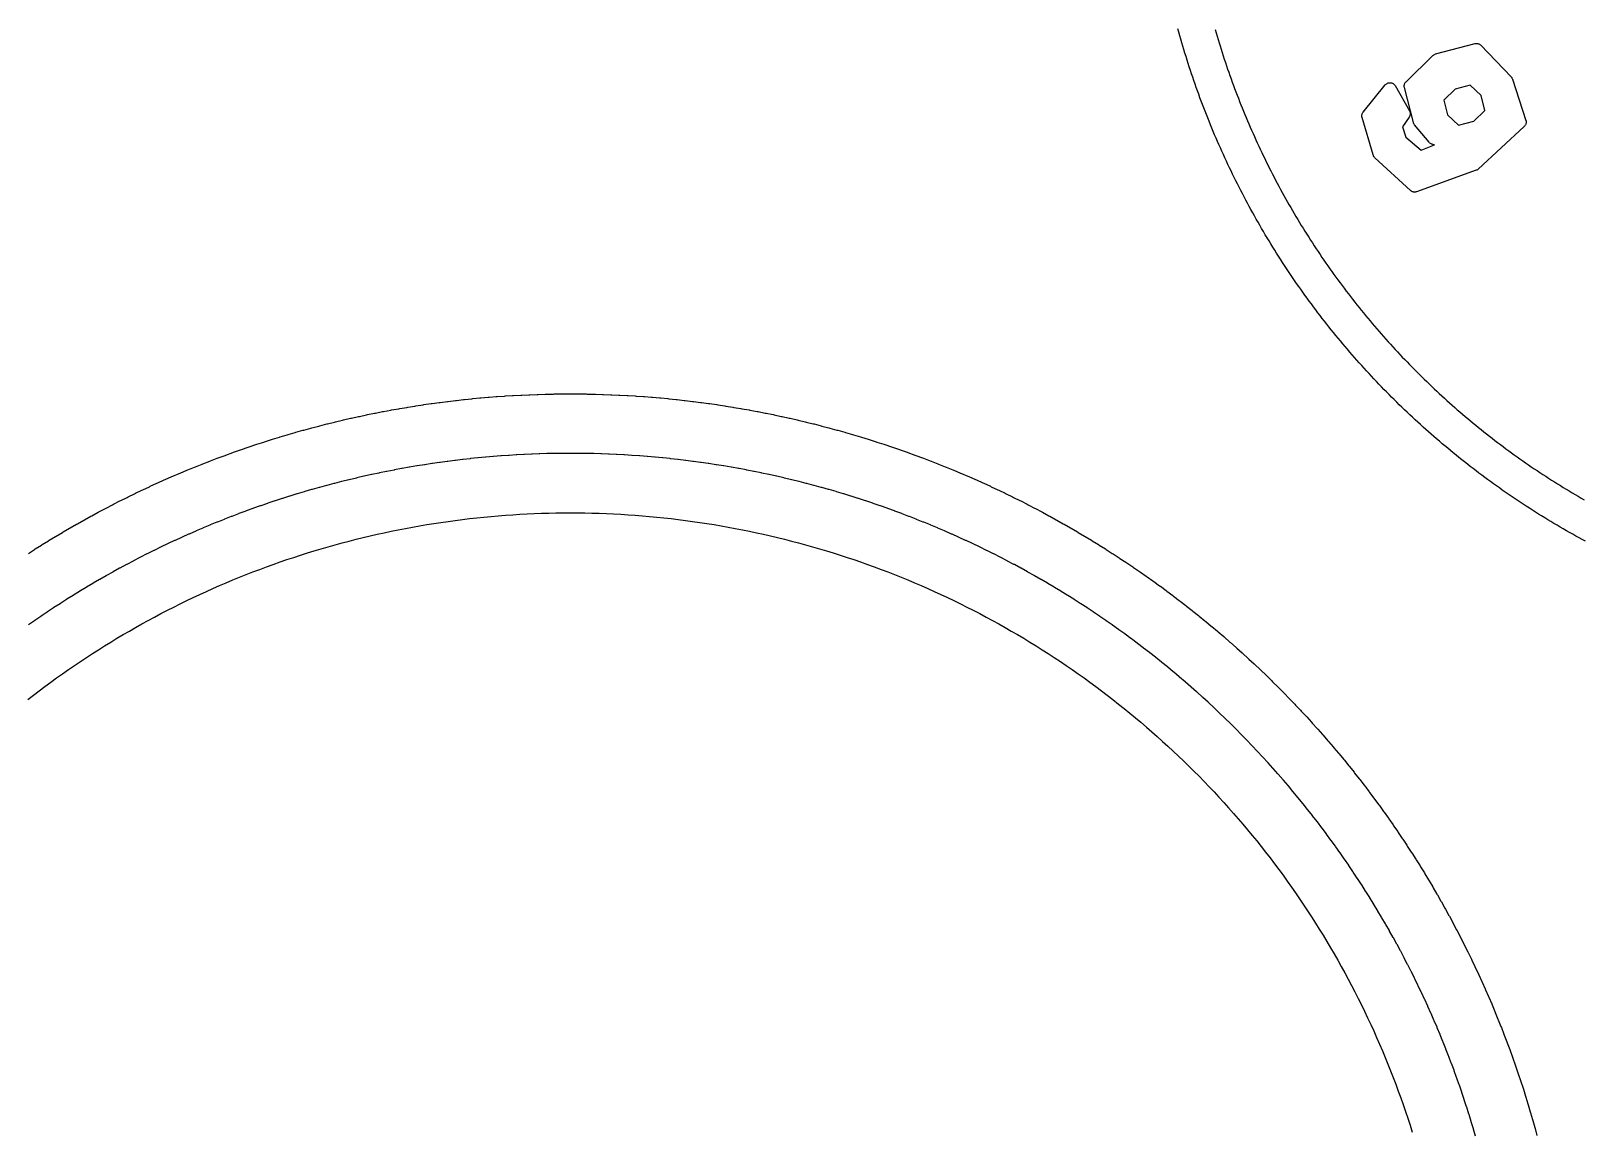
# Model space of a CAD drawing. Header units: millimetres. Extents: x -17.8 to 17.8, y -17.8 to 17.8.
# Drawn here: x -2.72 to 5.11, y -6.66 to -1.11 of the extents above; entities that cross this region are included whole.
import ezdxf

# ---------------------------------------------------------------- set-up
doc = ezdxf.new("R2010")
doc.units = ezdxf.units.MM
doc.layers.add('ALTIN', color=2, linetype='Continuous')
doc.layers.add('KESIM', color=1, linetype='Continuous')

msp = doc.modelspace()

# ---------------------------------------------------------------- linework, layer by layer
at = {"layer": 'ALTIN'}
for points in [[(5.1218, -3.6856), (5.1058, -3.677), (5.0897, -3.6682), (5.0738, -3.6594), (5.0578, -3.6505), (5.0419, -3.6416), (5.026, -3.6325), (5.0102, -3.6235), (4.9944, -3.6143), (4.9787, -3.6051), (4.9629, -3.5958), (4.9473, -3.5864), (4.9317, -3.577), (4.9161, -3.5674), (4.9005, -3.5579), (4.885, -3.5482), (4.8696, -3.5385), (4.8541, -3.5287), (4.8388, -3.5189), (4.8234, -3.509), (4.8081, -3.499), (4.7929, -3.489), (4.7777, -3.4789), (4.7625, -3.4687), (4.7474, -3.4585), (4.7324, -3.4481), (4.7173, -3.4378), (4.7024, -3.4273), (4.6874, -3.4168), (4.6725, -3.4063), (4.6577, -3.3956), (4.6429, -3.3849), (4.6282, -3.3742), (4.6135, -3.3633), (4.5988, -3.3524), (4.5842, -3.3415), (4.5696, -3.3305), (4.5551, -3.3194), (4.5407, -3.3082), (4.5263, -3.297), (4.5119, -3.2858), (4.4976, -3.2744), (4.4833, -3.263), (4.4691, -3.2516), (4.455, -3.2401), (4.4408, -3.2285), (4.4268, -3.2168), (4.4128, -3.2051), (4.3988, -3.1934), (4.3849, -3.1815), (4.3711, -3.1697), (4.3572, -3.1577), (4.3435, -3.1457), (4.3298, -3.1336), (4.3162, -3.1215), (4.3026, -3.1093), (4.289, -3.0971), (4.2755, -3.0848), (4.2621, -3.0724), (4.2487, -3.06), (4.2354, -3.0475), (4.2221, -3.035), (4.2089, -3.0224), (4.1957, -3.0097), (4.1826, -2.997), (4.1696, -2.9842), (4.1566, -2.9714), (4.1437, -2.9585), (4.1308, -2.9456), (4.118, -2.9326), (4.1052, -2.9196), (4.0925, -2.9065), (4.0798, -2.8933), (4.0672, -2.8801), (4.0547, -2.8668), (4.0422, -2.8535), (4.0298, -2.8401), (4.0174, -2.8267), (4.0051, -2.8132), (3.9929, -2.7996), (3.9807, -2.786), (3.9686, -2.7724), (3.9565, -2.7587), (3.9445, -2.745), (3.9325, -2.7311), (3.9207, -2.7173), (3.9088, -2.7034), (3.8971, -2.6894), (3.8854, -2.6754), (3.8737, -2.6614), (3.8621, -2.6472), (3.8506, -2.6331), (3.8392, -2.6189), (3.8278, -2.6046), (3.8164, -2.5903), (3.8052, -2.5759), (3.794, -2.5615), (3.7828, -2.5471), (3.7717, -2.5326), (3.7607, -2.518), (3.7498, -2.5034), (3.7389, -2.4887), (3.728, -2.474), (3.7173, -2.4593), (3.7066, -2.4445), (3.6959, -2.4297), (3.6854, -2.4148), (3.6749, -2.3998), (3.6644, -2.3849), (3.6541, -2.3698), (3.6437, -2.3548), (3.6335, -2.3397), (3.6233, -2.3245), (3.6132, -2.3093), (3.6032, -2.2941), (3.5932, -2.2788), (3.5833, -2.2634), (3.5735, -2.2481), (3.5637, -2.2326), (3.554, -2.2172), (3.5443, -2.2017), (3.5348, -2.1861), (3.5252, -2.1705), (3.5158, -2.1549), (3.5064, -2.1393), (3.4971, -2.1235), (3.4879, -2.1078), (3.4787, -2.092), (3.4697, -2.0762), (3.4606, -2.0603), (3.4517, -2.0444), (3.4428, -2.0284), (3.434, -2.0125), (3.4252, -1.9964), (3.4166, -1.9804), (3.4079, -1.9643), (3.3994, -1.9481), (3.3909, -1.932), (3.3826, -1.9157), (3.3742, -1.8995), (3.366, -1.8832), (3.3578, -1.8669), (3.3497, -1.8505), (3.3416, -1.8341), (3.3337, -1.8177), (3.3258, -1.8013), (3.318, -1.7848), (3.3102, -1.7682), (3.3025, -1.7517), (3.2949, -1.7351), (3.2874, -1.7184), (3.2799, -1.7018), (3.2725, -1.6851), (3.2652, -1.6684), (3.258, -1.6516), (3.2508, -1.6348), (3.2437, -1.618), (3.2367, -1.6011), (3.2297, -1.5843), (3.2229, -1.5674), (3.2161, -1.5504), (3.2093, -1.5334), (3.2027, -1.5164), (3.1961, -1.4994), (3.1896, -1.4824), (3.1832, -1.4653), (3.1768, -1.4482), (3.1705, -1.431), (3.1643, -1.4138), (3.1582, -1.3966), (3.1521, -1.3794), (3.1462, -1.3622), (3.1402, -1.3449), (3.1344, -1.3276), (3.1287, -1.3103), (3.123, -1.2929), (3.1174, -1.2756), (3.1118, -1.2582), (3.1064, -1.2407), (3.101, -1.2233), (3.0957, -1.2058), (3.0905, -1.1883), (3.0854, -1.1708), (3.0803, -1.1533), (3.0753, -1.1357), (3.0704, -1.1181), (3.0655, -1.1005)], [(3.2533, -1.1037), (3.2582, -1.1204), (3.2631, -1.1372), (3.2681, -1.1539), (3.2732, -1.1707), (3.2783, -1.1874), (3.2835, -1.204), (3.2888, -1.2207), (3.2942, -1.2373), (3.2996, -1.2539), (3.3051, -1.2705), (3.3107, -1.287), (3.3163, -1.3036), (3.3221, -1.3201), (3.3279, -1.3366), (3.3337, -1.353), (3.3397, -1.3694), (3.3457, -1.3859), (3.3518, -1.4022), (3.3579, -1.4186), (3.3641, -1.4349), (3.3704, -1.4512), (3.3768, -1.4675), (3.3832, -1.4837), (3.3898, -1.4999), (3.3963, -1.5161), (3.403, -1.5323), (3.4097, -1.5484), (3.4165, -1.5645), (3.4234, -1.5806), (3.4303, -1.5966), (3.4373, -1.6126), (3.4444, -1.6286), (3.4515, -1.6445), (3.4587, -1.6604), (3.466, -1.6763), (3.4733, -1.6922), (3.4808, -1.708), (3.4882, -1.7238), (3.4958, -1.7395), (3.5034, -1.7552), (3.5111, -1.7709), (3.5189, -1.7866), (3.5267, -1.8022), (3.5346, -1.8178), (3.5426, -1.8333), (3.5506, -1.8488), (3.5587, -1.8643), (3.5669, -1.8798), (3.5751, -1.8952), (3.5834, -1.9105), (3.5918, -1.9259), (3.6002, -1.9412), (3.6087, -1.9564), (3.6173, -1.9717), (3.6259, -1.9869), (3.6346, -2.002), (3.6434, -2.0171), (3.6522, -2.0322), (3.6611, -2.0472), (3.6701, -2.0622), (3.6791, -2.0772), (3.6882, -2.0921), (3.6974, -2.107), (3.7066, -2.1218), (3.7159, -2.1366), (3.7253, -2.1513), (3.7347, -2.1661), (3.7442, -2.1807), (3.7537, -2.1954), (3.7633, -2.21), (3.773, -2.2245), (3.7827, -2.239), (3.7925, -2.2535), (3.8024, -2.2679), (3.8123, -2.2823), (3.8223, -2.2966), (3.8324, -2.3109), (3.8425, -2.3251), (3.8527, -2.3393), (3.8629, -2.3535), (3.8732, -2.3676), (3.8836, -2.3817), (3.894, -2.3957), (3.9045, -2.4097), (3.915, -2.4236), (3.9256, -2.4375), (3.9363, -2.4513), (3.947, -2.4651), (3.9578, -2.4789), (3.9686, -2.4925), (3.9795, -2.5062), (3.9905, -2.5198), (4.0015, -2.5334), (4.0126, -2.5469), (4.0238, -2.5603), (4.035, -2.5737), (4.0462, -2.5871), (4.0575, -2.6004), (4.0689, -2.6137), (4.0803, -2.6269), (4.0918, -2.64), (4.1034, -2.6531), (4.115, -2.6662), (4.1266, -2.6792), (4.1384, -2.6922), (4.1501, -2.7051), (4.162, -2.7179), (4.1739, -2.7307), (4.1858, -2.7435), (4.1978, -2.7562), (4.2099, -2.7688), (4.222, -2.7814), (4.2341, -2.794), (4.2463, -2.8064), (4.2586, -2.8189), (4.2709, -2.8313), (4.2833, -2.8436), (4.2958, -2.8559), (4.3082, -2.8681), (4.3208, -2.8802), (4.3334, -2.8923), (4.346, -2.9044), (4.3587, -2.9164), (4.3715, -2.9283), (4.3843, -2.9402), (4.3971, -2.9521), (4.41, -2.9638), (4.423, -2.9756), (4.436, -2.9872), (4.4491, -2.9988), (4.4622, -3.0104), (4.4753, -3.0219), (4.4885, -3.0333), (4.5018, -3.0447), (4.5151, -3.056), (4.5285, -3.0672), (4.5419, -3.0784), (4.5553, -3.0896), (4.5688, -3.1007), (4.5824, -3.1117), (4.596, -3.1227), (4.6097, -3.1336), (4.6233, -3.1444), (4.6371, -3.1552), (4.6509, -3.1659), (4.6647, -3.1766), (4.6786, -3.1872), (4.6925, -3.1977), (4.7065, -3.2082), (4.7205, -3.2186), (4.7346, -3.229), (4.7487, -3.2393), (4.7629, -3.2495), (4.7771, -3.2597), (4.7913, -3.2698), (4.8056, -3.2799), (4.8199, -3.2899), (4.8343, -3.2998), (4.8487, -3.3097), (4.8632, -3.3195), (4.8777, -3.3292), (4.8922, -3.3389), (4.9068, -3.3485), (4.9215, -3.358), (4.9361, -3.3675), (4.9509, -3.3769), (4.9656, -3.3863), (4.9804, -3.3956), (4.9952, -3.4048), (5.0101, -3.414), (5.025, -3.4231), (5.04, -3.4321), (5.055, -3.4411), (5.07, -3.45), (5.0851, -3.4588), (5.1002, -3.4676), (5.1153, -3.4763)], [(-2.7345, -3.7466), (-2.7038, -3.727), (-2.6997, -3.7244), (-2.6688, -3.705), (-2.6647, -3.7024), (-2.6337, -3.6833), (-2.6295, -3.6808), (-2.5983, -3.6619), (-2.5941, -3.6594), (-2.5628, -3.6408), (-2.5586, -3.6383), (-2.5271, -3.62), (-2.5229, -3.6175), (-2.4913, -3.5995), (-2.487, -3.5971), (-2.4552, -3.5792), (-2.451, -3.5769), (-2.4191, -3.5593), (-2.4148, -3.557), (-2.3827, -3.5397), (-2.3784, -3.5373), (-2.3462, -3.5203), (-2.3419, -3.518), (-2.3095, -3.5013), (-2.3052, -3.499), (-2.2727, -3.4825), (-2.2683, -3.4803), (-2.2358, -3.4641), (-2.2314, -3.4619), (-2.1986, -3.4459), (-2.1942, -3.4438), (-2.1614, -3.4281), (-2.1569, -3.426), (-2.124, -3.4106), (-2.1195, -3.4085), (-2.0864, -3.3934), (-2.0819, -3.3913), (-2.0487, -3.3764), (-2.0442, -3.3745), (-2.0109, -3.3598), (-2.0064, -3.3579), (-1.9729, -3.3435), (-1.9684, -3.3416), (-1.9348, -3.3276), (-1.9303, -3.3257), (-1.8966, -3.3119), (-1.892, -3.31), (-1.8582, -3.2965), (-1.8537, -3.2947), (-1.8198, -3.2815), (-1.8152, -3.2797), (-1.7812, -3.2667), (-1.7766, -3.265), (-1.7424, -3.2523), (-1.7378, -3.2506), (-1.7036, -3.2382), (-1.699, -3.2366), (-1.6647, -3.2245), (-1.66, -3.2228), (-1.6256, -3.211), (-1.6209, -3.2094), (-1.5864, -3.1979), (-1.5818, -3.1963), (-1.5471, -3.185), (-1.5425, -3.1835), (-1.5078, -3.1725), (-1.5031, -3.1711), (-1.4683, -3.1604), (-1.4636, -3.1589), (-1.4287, -3.1485), (-1.424, -3.1471), (-1.389, -3.137), (-1.3843, -3.1356), (-1.3493, -3.1258), (-1.3445, -3.1245), (-1.3094, -3.1149), (-1.3047, -3.1136), (-1.2695, -3.1044), (-1.2647, -3.1031), (-1.2294, -3.0941), (-1.2247, -3.093), (-1.1893, -3.0842), (-1.1845, -3.0831), (-1.1491, -3.0747), (-1.1443, -3.0736), (-1.1089, -3.0654), (-1.1041, -3.0644), (-1.0685, -3.0565), (-1.0637, -3.0555), (-1.0281, -3.048), (-1.0233, -3.047), (-0.9876, -3.0397), (-0.9828, -3.0388), (-0.9471, -3.0318), (-0.9422, -3.0309), (-0.9064, -3.0242), (-0.9016, -3.0233), (-0.8658, -3.017), (-0.8609, -3.0161), (-0.825, -3.0101), (-0.8202, -3.0093), (-0.7843, -3.0035), (-0.7794, -3.0027), (-0.7434, -2.9972), (-0.7386, -2.9965), (-0.7025, -2.9913), (-0.6977, -2.9906), (-0.6616, -2.9857), (-0.6567, -2.9851), (-0.6206, -2.9805), (-0.6157, -2.9799), (-0.5796, -2.9756), (-0.5747, -2.975), (-0.5385, -2.971), (-0.5336, -2.9705), (-0.4974, -2.9668), (-0.4925, -2.9663), (-0.4563, -2.9629), (-0.4514, -2.9624), (-0.4151, -2.9593), (-0.4102, -2.9589), (-0.3739, -2.9561), (-0.3691, -2.9557), (-0.3327, -2.9532), (-0.3278, -2.9529), (-0.2915, -2.9506), (-0.2866, -2.9503), (-0.2502, -2.9484), (-0.2453, -2.9482), (-0.209, -2.9465), (-0.2041, -2.9463), (-0.1677, -2.945), (-0.1628, -2.9448), (-0.1264, -2.9438), (-0.1215, -2.9437), (-0.0851, -2.9429), (-0.0802, -2.9428), (-0.0438, -2.9424), (-0.0389, -2.9424), (-0.0025, -2.9422), (0.0025, -2.9422), (0.0389, -2.9424), (0.0438, -2.9424), (0.0802, -2.9428), (0.0851, -2.9429), (0.1215, -2.9437), (0.1264, -2.9438), (0.1628, -2.9448), (0.1677, -2.945), (0.2041, -2.9463), (0.209, -2.9465), (0.2453, -2.9482), (0.2502, -2.9484), (0.2866, -2.9503), (0.2915, -2.9506), (0.3278, -2.9529), (0.3327, -2.9532), (0.3691, -2.9557), (0.3739, -2.9561), (0.4102, -2.9589), (0.4151, -2.9593), (0.4514, -2.9624), (0.4563, -2.9629), (0.4925, -2.9663), (0.4974, -2.9668), (0.5336, -2.9705), (0.5385, -2.971), (0.5747, -2.975), (0.5796, -2.9756), (0.6157, -2.9799), (0.6206, -2.9805), (0.6567, -2.9851), (0.6616, -2.9857), (0.6977, -2.9906), (0.7025, -2.9913), (0.7386, -2.9965), (0.7434, -2.9972), (0.7794, -3.0027), (0.7843, -3.0035), (0.8202, -3.0093), (0.825, -3.0101), (0.8609, -3.0161), (0.8658, -3.017), (0.9016, -3.0233), (0.9064, -3.0242), (0.9422, -3.0309), (0.9471, -3.0318), (0.9828, -3.0388), (0.9876, -3.0397), (1.0233, -3.047), (1.0281, -3.048), (1.0637, -3.0555), (1.0685, -3.0565), (1.1041, -3.0644), (1.1089, -3.0654), (1.1443, -3.0736), (1.1491, -3.0747), (1.1845, -3.0831), (1.1893, -3.0842), (1.2247, -3.093), (1.2294, -3.0941), (1.2647, -3.1031), (1.2695, -3.1044), (1.3047, -3.1136), (1.3094, -3.1149), (1.3445, -3.1245), (1.3493, -3.1258), (1.3843, -3.1356), (1.389, -3.137), (1.424, -3.1471), (1.4287, -3.1485), (1.4636, -3.1589), (1.4683, -3.1604), (1.5031, -3.1711), (1.5078, -3.1725), (1.5425, -3.1835), (1.5471, -3.185), (1.5818, -3.1963), (1.5864, -3.1979), (1.6209, -3.2094), (1.6256, -3.211), (1.66, -3.2228), (1.6647, -3.2245), (1.699, -3.2366), (1.7036, -3.2382), (1.7378, -3.2506), (1.7424, -3.2523), (1.7766, -3.265), (1.7812, -3.2667), (1.8152, -3.2797), (1.8198, -3.2815), (1.8537, -3.2947), (1.8582, -3.2965), (1.892, -3.31), (1.8966, -3.3119), (1.9303, -3.3257), (1.9348, -3.3276), (1.9684, -3.3416), (1.9729, -3.3435), (2.0064, -3.3579), (2.0109, -3.3598), (2.0442, -3.3745), (2.0487, -3.3764), (2.0819, -3.3913), (2.0864, -3.3934), (2.1195, -3.4085), (2.124, -3.4106), (2.1569, -3.426), (2.1614, -3.4281), (2.1942, -3.4438), (2.1986, -3.4459), (2.2314, -3.4619), (2.2358, -3.4641), (2.2683, -3.4803), (2.2727, -3.4825), (2.3052, -3.499), (2.3095, -3.5013), (2.3419, -3.518), (2.3462, -3.5203), (2.3784, -3.5373), (2.3827, -3.5397), (2.4148, -3.557), (2.4191, -3.5593), (2.451, -3.5769), (2.4552, -3.5792), (2.487, -3.5971), (2.4913, -3.5995), (2.5229, -3.6175), (2.5271, -3.62), (2.5586, -3.6383), (2.5628, -3.6408), (2.5941, -3.6594), (2.5983, -3.6619), (2.6295, -3.6808), (2.6337, -3.6833), (2.6647, -3.7024), (2.6688, -3.705), (2.6997, -3.7244), (2.7038, -3.727), (2.7345, -3.7466), (2.7386, -3.7493), (2.7691, -3.7691), (2.7732, -3.7718), (2.8036, -3.7919), (2.8077, -3.7946), (2.8379, -3.815), (2.8419, -3.8178), (2.8719, -3.8384), (2.876, -3.8411), (2.9058, -3.862), (2.9098, -3.8648), (2.9395, -3.8859), (2.9435, -3.8888), (2.973, -3.9101), (2.977, -3.913), (3.0063, -3.9345), (3.0102, -3.9375), (3.0394, -3.9593), (3.0433, -3.9622), (3.0723, -3.9843), (3.0762, -3.9873), (3.105, -4.0095), (3.1089, -4.0126), (3.1375, -4.0351), (3.1413, -4.0381), (3.1697, -4.0609), (3.1735, -4.064), (3.2018, -4.0869), (3.2056, -4.0901), (3.2336, -4.1133), (3.2374, -4.1164), (3.2653, -4.1399), (3.269, -4.143), (3.2967, -4.1667), (3.3004, -4.1699), (3.3278, -4.1938), (3.3315, -4.197), (3.3588, -4.2211), (3.3625, -4.2244), (3.3896, -4.2488), (3.3932, -4.252), (3.4201, -4.2766), (3.4237, -4.2799), (3.4503, -4.3047), (3.4539, -4.3081), (3.4804, -4.3331), (3.484, -4.3364), (3.5102, -4.3617), (3.5137, -4.3651), (3.5398, -4.3905), (3.5433, -4.3939), (3.5692, -4.4196), (3.5726, -4.423), (3.5983, -4.4489), (3.6017, -4.4524), (3.6271, -4.4785), (3.6305, -4.482), (3.6558, -4.5082), (3.6591, -4.5118), (3.6841, -4.5383), (3.6875, -4.5419), (3.7123, -4.5685), (3.7156, -4.5721), (3.7402, -4.599), (3.7434, -4.6026), (3.7678, -4.6297), (3.7711, -4.6334), (3.7952, -4.6607), (3.7984, -4.6644), (3.8223, -4.6918), (3.8255, -4.6955), (3.8492, -4.7232), (3.8523, -4.7269), (3.8758, -4.7548), (3.8789, -4.7586), (3.9021, -4.7866), (3.9053, -4.7904), (3.9282, -4.8187), (3.9313, -4.8225), (3.9541, -4.8509), (3.9571, -4.8547), (3.9796, -4.8833), (3.9827, -4.8872), (4.0049, -4.916), (4.0079, -4.9199), (4.03, -4.9489), (4.0329, -4.9528), (4.0547, -4.982), (4.0577, -4.9859), (4.0792, -5.0152), (4.0821, -5.0192), (4.1034, -5.0487), (4.1063, -5.0527), (4.1274, -5.0824), (4.1302, -5.0864), (4.1511, -5.1162), (4.1538, -5.1203), (4.1744, -5.1503), (4.1772, -5.1543), (4.1976, -5.1845), (4.2003, -5.1886), (4.2204, -5.219), (4.2231, -5.2231), (4.2429, -5.2536), (4.2456, -5.2577), (4.2652, -5.2884), (4.2678, -5.2925), (4.2872, -5.3234), (4.2898, -5.3275), (4.3089, -5.3585), (4.3114, -5.3627), (4.3303, -5.3939), (4.3328, -5.3981), (4.3514, -5.4294), (4.3539, -5.4336), (4.3722, -5.4651), (4.3747, -5.4693), (4.3927, -5.5009), (4.3951, -5.5052), (4.413, -5.537), (4.4153, -5.5412), (4.4329, -5.5731), (4.4352, -5.5774), (4.4525, -5.6095), (4.4549, -5.6138), (4.4719, -5.646), (4.4742, -5.6503), (4.4909, -5.6827), (4.4932, -5.687), (4.5097, -5.7195), (4.5119, -5.7239), (4.5281, -5.7564), (4.5303, -5.7608), (4.5463, -5.7936), (4.5484, -5.798), (4.5641, -5.8308), (4.5662, -5.8353), (4.5816, -5.8682), (4.5837, -5.8727), (4.5988, -5.9058), (4.6009, -5.9103), (4.6158, -5.9435), (4.6177, -5.948), (4.6324, -5.9813), (4.6343, -5.9858), (4.6487, -6.0193), (4.6506, -6.0238), (4.6646, -6.0574), (4.6665, -6.0619), (4.6803, -6.0956), (4.6822, -6.1002), (4.6957, -6.134), (4.6975, -6.1385), (4.7107, -6.1724), (4.7125, -6.177), (4.7255, -6.211), (4.7272, -6.2156), (4.7399, -6.2498), (4.7416, -6.2544), (4.754, -6.2886), (4.7556, -6.2932), (4.7677, -6.3275), (4.7694, -6.3322), (4.7812, -6.3666), (4.7828, -6.3713), (4.7943, -6.4058), (4.7959, -6.4104), (4.8072, -6.4451), (4.8087, -6.4497), (4.8197, -6.4844), (4.8211, -6.4891), (4.8318, -6.5239), (4.8333, -6.5286), (4.8437, -6.5635), (4.8451, -6.5682), (4.8552, -6.6032), (4.8566, -6.6079), (4.8664, -6.6429), (4.8677, -6.6477), (4.8773, -6.6828)], [(4.5671, -6.6867), (4.5569, -6.6518), (4.5562, -6.6494), (4.5458, -6.6145), (4.5451, -6.6122), (4.5344, -6.5774), (4.5337, -6.575), (4.5227, -6.5403), (4.5219, -6.538), (4.5106, -6.5034), (4.5099, -6.501), (4.4983, -6.4665), (4.4975, -6.4642), (4.4857, -6.4298), (4.4849, -6.4275), (4.4727, -6.3931), (4.4719, -6.3908), (4.4595, -6.3566), (4.4587, -6.3543), (4.446, -6.3202), (4.4451, -6.3179), (4.4322, -6.2838), (4.4313, -6.2816), (4.418, -6.2476), (4.4171, -6.2454), (4.4036, -6.2116), (4.4027, -6.2093), (4.3889, -6.1756), (4.388, -6.1733), (4.3739, -6.1397), (4.3729, -6.1375), (4.3586, -6.104), (4.3576, -6.1018), (4.343, -6.0684), (4.342, -6.0662), (4.3271, -6.033), (4.3261, -6.0307), (4.3109, -5.9976), (4.3099, -5.9954), (4.2945, -5.9624), (4.2934, -5.9602), (4.2777, -5.9274), (4.2767, -5.9251), (4.2607, -5.8924), (4.2596, -5.8902), (4.2434, -5.8576), (4.2423, -5.8555), (4.2258, -5.823), (4.2246, -5.8208), (4.2079, -5.7885), (4.2067, -5.7863), (4.1897, -5.7541), (4.1885, -5.752), (4.1713, -5.7199), (4.1701, -5.7178), (4.1525, -5.6859), (4.1513, -5.6838), (4.1335, -5.652), (4.1323, -5.6499), (4.1142, -5.6183), (4.113, -5.6161), (4.0947, -5.5847), (4.0934, -5.5826), (4.0748, -5.5513), (4.0736, -5.5492), (4.0547, -5.518), (4.0535, -5.5159), (4.0344, -5.4849), (4.0331, -5.4828), (4.0137, -5.452), (4.0124, -5.4499), (3.9928, -5.4192), (3.9915, -5.4172), (3.9716, -5.3867), (3.9703, -5.3846), (3.9502, -5.3543), (3.9488, -5.3522), (3.9284, -5.322), (3.9271, -5.32), (3.9065, -5.29), (3.9051, -5.288), (3.8842, -5.2581), (3.8828, -5.2561), (3.8617, -5.2264), (3.8603, -5.2244), (3.839, -5.1949), (3.8375, -5.1929), (3.816, -5.1636), (3.8145, -5.1616), (3.7927, -5.1325), (3.7912, -5.1305), (3.7692, -5.1016), (3.7677, -5.0996), (3.7454, -5.0708), (3.7439, -5.0689), (3.7214, -5.0403), (3.7198, -5.0384), (3.6971, -5.0099), (3.6956, -5.008), (3.6726, -4.9798), (3.671, -4.9779), (3.6478, -4.9498), (3.6462, -4.948), (3.6228, -4.9201), (3.6212, -4.9182), (3.5975, -4.8906), (3.5959, -4.8887), (3.572, -4.8612), (3.5704, -4.8594), (3.5463, -4.8321), (3.5447, -4.8303), (3.5203, -4.8032), (3.5187, -4.8014), (3.4941, -4.7745), (3.4925, -4.7727), (3.4677, -4.746), (3.466, -4.7442), (3.441, -4.7178), (3.4393, -4.716), (3.4141, -4.6897), (3.4124, -4.688), (3.387, -4.6619), (3.3853, -4.6602), (3.3596, -4.6343), (3.3579, -4.6326), (3.332, -4.6069), (3.3303, -4.6052), (3.3042, -4.5798), (3.3025, -4.5781), (3.2762, -4.5529), (3.2744, -4.5512), (3.248, -4.5262), (3.2462, -4.5245), (3.2195, -4.4997), (3.2177, -4.4981), (3.1908, -4.4735), (3.189, -4.4719), (3.1619, -4.4475), (3.1601, -4.4459), (3.1328, -4.4218), (3.131, -4.4202), (3.1035, -4.3963), (3.1016, -4.3947), (3.074, -4.371), (3.0721, -4.3694), (3.0442, -4.346), (3.0424, -4.3444), (3.0143, -4.3212), (3.0124, -4.3196), (2.9842, -4.2966), (2.9823, -4.2951), (2.9538, -4.2724), (2.9519, -4.2708), (2.9233, -4.2483), (2.9214, -4.2468), (2.8926, -4.2245), (2.8906, -4.223), (2.8617, -4.201), (2.8597, -4.1995), (2.8306, -4.1777), (2.8286, -4.1762), (2.7993, -4.1547), (2.7973, -4.1532), (2.7678, -4.1319), (2.7658, -4.1305), (2.7361, -4.1094), (2.7341, -4.108), (2.7042, -4.0871), (2.7022, -4.0857), (2.6722, -4.0651), (2.6702, -4.0638), (2.64, -4.0434), (2.6379, -4.042), (2.6076, -4.0219), (2.6055, -4.0206), (2.575, -4.0007), (2.573, -3.9994), (2.5423, -3.9798), (2.5402, -3.9785), (2.5094, -3.9591), (2.5073, -3.9578), (2.4763, -3.9387), (2.4742, -3.9375), (2.443, -3.9186), (2.4409, -3.9174), (2.4096, -3.8988), (2.4075, -3.8975), (2.3761, -3.8792), (2.3739, -3.878), (2.3423, -3.8599), (2.3402, -3.8587), (2.3084, -3.8409), (2.3063, -3.8397), (2.2744, -3.8221), (2.2723, -3.8209), (2.2402, -3.8037), (2.2381, -3.8025), (2.2059, -3.7855), (2.2037, -3.7843), (2.1714, -3.7676), (2.1692, -3.7664), (2.1367, -3.7499), (2.1346, -3.7488), (2.102, -3.7326), (2.0998, -3.7315), (2.0671, -3.7155), (2.0648, -3.7145), (2.032, -3.6988), (2.0298, -3.6977), (1.9968, -3.6823), (1.9946, -3.6813), (1.9615, -3.6661), (1.9592, -3.6651), (1.926, -3.6502), (1.9238, -3.6492), (1.8904, -3.6346), (1.8882, -3.6336), (1.8547, -3.6193), (1.8525, -3.6183), (1.8189, -3.6042), (1.8166, -3.6033), (1.7829, -3.5895), (1.7806, -3.5886), (1.7468, -3.5751), (1.7446, -3.5742), (1.7106, -3.5609), (1.7084, -3.56), (1.6743, -3.5471), (1.672, -3.5462), (1.6379, -3.5335), (1.6356, -3.5327), (1.6014, -3.5203), (1.5991, -3.5195), (1.5647, -3.5073), (1.5624, -3.5065), (1.528, -3.4947), (1.5257, -3.4939), (1.4912, -3.4823), (1.4888, -3.4816), (1.4542, -3.4703), (1.4519, -3.4695), (1.4172, -3.4585), (1.4148, -3.4578), (1.38, -3.4471), (1.3777, -3.4464), (1.3428, -3.436), (1.3404, -3.4353), (1.3055, -3.4251), (1.3031, -3.4244), (1.2681, -3.4146), (1.2657, -3.4139), (1.2306, -3.4044), (1.2282, -3.4037), (1.193, -3.3945), (1.1906, -3.3938), (1.1553, -3.3849), (1.153, -3.3843), (1.1176, -3.3756), (1.1152, -3.375), (1.0798, -3.3666), (1.0774, -3.366), (1.0419, -3.3579), (1.0395, -3.3573), (1.004, -3.3495), (1.0016, -3.349), (0.966, -3.3415), (0.9636, -3.341), (0.9279, -3.3337), (0.9255, -3.3332), (0.8897, -3.3263), (0.8873, -3.3258), (0.8515, -3.3192), (0.8491, -3.3187), (0.8133, -3.3123), (0.8109, -3.3119), (0.775, -3.3058), (0.7725, -3.3054), (0.7366, -3.2997), (0.7342, -3.2993), (0.6982, -3.2938), (0.6958, -3.2934), (0.6597, -3.2882), (0.6573, -3.2879), (0.6212, -3.283), (0.6188, -3.2827), (0.5827, -3.2781), (0.5802, -3.2778), (0.5441, -3.2735), (0.5416, -3.2732), (0.5055, -3.2692), (0.503, -3.2689), (0.4668, -3.2652), (0.4644, -3.265), (0.4281, -3.2615), (0.4257, -3.2613), (0.3894, -3.2582), (0.387, -3.258), (0.3507, -3.2552), (0.3482, -3.255), (0.3119, -3.2525), (0.3094, -3.2523), (0.2731, -3.2501), (0.2707, -3.2499), (0.2343, -3.248), (0.2318, -3.2479), (0.1955, -3.2462), (0.193, -3.2461), (0.1566, -3.2448), (0.1542, -3.2447), (0.1178, -3.2437), (0.1153, -3.2436), (0.0789, -3.2429), (0.0765, -3.2428), (0.0401, -3.2424), (0.0376, -3.2424), (0.0012, -3.2422), (-0.0012, -3.2422), (-0.0376, -3.2424), (-0.0401, -3.2424), (-0.0765, -3.2428), (-0.0789, -3.2429), (-0.1153, -3.2436), (-0.1178, -3.2437), (-0.1542, -3.2447), (-0.1566, -3.2448), (-0.193, -3.2461), (-0.1955, -3.2462), (-0.2318, -3.2479), (-0.2343, -3.248), (-0.2707, -3.2499), (-0.2731, -3.2501), (-0.3094, -3.2523), (-0.3119, -3.2525), (-0.3482, -3.255), (-0.3507, -3.2552), (-0.387, -3.258), (-0.3894, -3.2582), (-0.4257, -3.2613), (-0.4281, -3.2615), (-0.4644, -3.265), (-0.4668, -3.2652), (-0.503, -3.2689), (-0.5055, -3.2692), (-0.5416, -3.2732), (-0.5441, -3.2735), (-0.5802, -3.2778), (-0.5827, -3.2781), (-0.6188, -3.2827), (-0.6212, -3.283), (-0.6573, -3.2879), (-0.6597, -3.2882), (-0.6958, -3.2934), (-0.6982, -3.2938), (-0.7342, -3.2993), (-0.7366, -3.2997), (-0.7725, -3.3054), (-0.775, -3.3058), (-0.8109, -3.3119), (-0.8133, -3.3123), (-0.8491, -3.3187), (-0.8515, -3.3192), (-0.8873, -3.3258), (-0.8897, -3.3263), (-0.9255, -3.3332), (-0.9279, -3.3337), (-0.9636, -3.341), (-0.966, -3.3415), (-1.0016, -3.349), (-1.004, -3.3495), (-1.0395, -3.3573), (-1.0419, -3.3579), (-1.0774, -3.366), (-1.0798, -3.3666), (-1.1152, -3.375), (-1.1176, -3.3756), (-1.153, -3.3843), (-1.1553, -3.3849), (-1.1906, -3.3938), (-1.193, -3.3945), (-1.2282, -3.4037), (-1.2306, -3.4044), (-1.2657, -3.4139), (-1.2681, -3.4146), (-1.3031, -3.4244), (-1.3055, -3.4251), (-1.3404, -3.4353), (-1.3428, -3.436), (-1.3777, -3.4464), (-1.38, -3.4471), (-1.4148, -3.4578), (-1.4172, -3.4585), (-1.4519, -3.4695), (-1.4542, -3.4703), (-1.4888, -3.4816), (-1.4912, -3.4823), (-1.5257, -3.4939), (-1.528, -3.4947), (-1.5624, -3.5065), (-1.5647, -3.5073), (-1.5991, -3.5195), (-1.6014, -3.5203), (-1.6356, -3.5327), (-1.6379, -3.5335), (-1.672, -3.5462), (-1.6743, -3.5471), (-1.7084, -3.56), (-1.7106, -3.5609), (-1.7446, -3.5742), (-1.7468, -3.5751), (-1.7806, -3.5886), (-1.7829, -3.5895), (-1.8166, -3.6033), (-1.8189, -3.6042), (-1.8525, -3.6183), (-1.8547, -3.6193), (-1.8882, -3.6336), (-1.8904, -3.6346), (-1.9238, -3.6492), (-1.926, -3.6502), (-1.9592, -3.6651), (-1.9615, -3.6661), (-1.9946, -3.6813), (-1.9968, -3.6823), (-2.0298, -3.6977), (-2.032, -3.6988), (-2.0648, -3.7145), (-2.0671, -3.7155), (-2.0998, -3.7315), (-2.102, -3.7326), (-2.1346, -3.7488), (-2.1367, -3.7499), (-2.1692, -3.7664), (-2.1714, -3.7676), (-2.2037, -3.7843), (-2.2059, -3.7855), (-2.2381, -3.8025), (-2.2402, -3.8037), (-2.2723, -3.8209), (-2.2744, -3.8221), (-2.3063, -3.8397), (-2.3084, -3.8409), (-2.3402, -3.8587), (-2.3423, -3.8599), (-2.3739, -3.878), (-2.3761, -3.8792), (-2.4075, -3.8975), (-2.4096, -3.8988), (-2.4409, -3.9174), (-2.443, -3.9186), (-2.4742, -3.9375), (-2.4763, -3.9387), (-2.5073, -3.9578), (-2.5094, -3.9591), (-2.5402, -3.9785), (-2.5423, -3.9798), (-2.573, -3.9994), (-2.575, -4.0007), (-2.6055, -4.0206), (-2.6076, -4.0219), (-2.6379, -4.042), (-2.64, -4.0434), (-2.6702, -4.0638), (-2.6722, -4.0651), (-2.7022, -4.0857), (-2.7042, -4.0871), (-2.7341, -4.108)]]:
    msp.add_lwpolyline(points, dxfattribs=at)
for points in [[(4.1181, -1.3778), (4.1206, -1.3762), (4.1232, -1.375), (4.126, -1.374), (4.1288, -1.3732), (4.1316, -1.3727), (4.1345, -1.3725), (4.1374, -1.3726), (4.1403, -1.373), (4.1431, -1.3736), (4.1459, -1.3746), (4.1486, -1.3757), (4.1511, -1.3772), (4.1535, -1.3788), (4.1557, -1.3807), (4.1577, -1.3828), (4.1595, -1.3851), (4.1611, -1.3875), (4.234, -1.5138), (4.2353, -1.5163), (4.2363, -1.519), (4.2371, -1.5217), (4.2377, -1.5245), (4.238, -1.5273), (4.238, -1.5301), (4.2377, -1.5329), (4.2372, -1.5357), (4.2364, -1.5384), (4.2354, -1.5411), (4.2341, -1.5436), (4.2326, -1.546), (4.1984, -1.595), (4.2154, -1.6476), (4.2935, -1.7125), (4.3604, -1.6852), (4.3512, -1.6836), (4.3482, -1.683), (4.3453, -1.682), (4.3426, -1.6808), (4.3399, -1.6793), (4.3374, -1.6775), (4.3352, -1.6755), (4.3331, -1.6732), (4.2596, -1.5846), (4.2577, -1.582), (4.256, -1.5791), (4.2547, -1.5761), (4.2537, -1.573), (4.2084, -1.3969), (4.2078, -1.3941), (4.2075, -1.3913), (4.2074, -1.3884), (4.2077, -1.3856), (4.2082, -1.3827), (4.2089, -1.38), (4.21, -1.3773), (4.2112, -1.3748), (4.2128, -1.3723), (4.2145, -1.3701), (4.2164, -1.368), (4.3523, -1.2351), (4.3547, -1.2331), (4.3572, -1.2313), (4.3599, -1.2298), (4.3627, -1.2285), (4.3657, -1.2276), (4.5647, -1.1751), (4.5676, -1.1745), (4.5705, -1.1742), (4.5734, -1.1742), (4.5763, -1.1744), (4.5791, -1.1749), (4.5819, -1.1757), (4.5846, -1.1768), (4.5872, -1.1781), (4.5897, -1.1796), (4.592, -1.1814), (4.5941, -1.1834), (4.7463, -1.3427), (4.7481, -1.3447), (4.7496, -1.3469), (4.751, -1.3492), (4.7522, -1.3516), (4.7531, -1.3541), (4.8211, -1.5627), (4.8219, -1.5654), (4.8224, -1.5682), (4.8226, -1.5711), (4.8226, -1.5739), (4.8222, -1.5768), (4.8216, -1.5795), (4.8208, -1.5823), (4.8197, -1.5849), (4.8183, -1.5874), (4.8168, -1.5898), (4.815, -1.592), (4.813, -1.594), (4.5812, -1.8082), (4.5789, -1.8101), (4.5764, -1.8118), (4.5738, -1.8132), (4.571, -1.8144), (4.2694, -1.9229), (4.2666, -1.9237), (4.2637, -1.9243), (4.2607, -1.9246), (4.2578, -1.9246), (4.2548, -1.9243), (4.2519, -1.9237), (4.249, -1.9228), (4.2463, -1.9217), (4.2437, -1.9203), (4.2412, -1.9186), (4.2389, -1.9167), (4.0591, -1.7508), (4.0569, -1.7485), (4.0549, -1.7459), (4.0532, -1.7432), (4.0518, -1.7403), (4.0507, -1.7372), (3.9949, -1.5487), (3.9942, -1.5459), (3.9938, -1.543), (3.9937, -1.5401), (3.9938, -1.5372), (3.9942, -1.5343), (3.9949, -1.5315), (3.9959, -1.5288), (3.9971, -1.5261), (3.9986, -1.5236), (4.0003, -1.5213), (4.1118, -1.3837), (4.1137, -1.3815), (4.1158, -1.3795)], [(4.4075, -1.4612), (4.4259, -1.5346), (4.4819, -1.5876), (4.5584, -1.5674), (4.6133, -1.5128), (4.5954, -1.4379), (4.5406, -1.3852), (4.4638, -1.4059)]]:
    msp.add_lwpolyline(points, close=True, dxfattribs=at)
at = {"layer": 'KESIM'}
msp.add_lwpolyline([(-2.7378, -4.4841), (-2.709, -4.4618), (-2.68, -4.4397), (-2.6509, -4.4179), (-2.6215, -4.3964), (-2.592, -4.375), (-2.5623, -4.3539), (-2.5325, -4.3331), (-2.5025, -4.3125), (-2.4723, -4.2922), (-2.4419, -4.2721), (-2.4114, -4.2522), (-2.3807, -4.2326), (-2.3499, -4.2133), (-2.3189, -4.1942), (-2.2878, -4.1753), (-2.2565, -4.1567), (-2.225, -4.1384), (-2.1934, -4.1203), (-2.1616, -4.1025), (-2.1298, -4.0849), (-2.0977, -4.0677), (-2.0655, -4.0506), (-2.0332, -4.0339), (-2.0008, -4.0174), (-1.9682, -4.0011), (-1.9355, -3.9851), (-1.9026, -3.9694), (-1.8696, -3.954), (-1.8365, -3.9389), (-1.8033, -3.924), (-1.77, -3.9093), (-1.7365, -3.895), (-1.7029, -3.8809), (-1.6692, -3.8671), (-1.6354, -3.8536), (-1.6015, -3.8404), (-1.5675, -3.8274), (-1.5334, -3.8147), (-1.4992, -3.8023), (-1.4648, -3.7902), (-1.4304, -3.7784), (-1.3959, -3.7668), (-1.3613, -3.7555), (-1.3266, -3.7445), (-1.2918, -3.7338), (-1.2569, -3.7234), (-1.2219, -3.7133), (-1.1869, -3.7034), (-1.1517, -3.6938), (-1.1165, -3.6846), (-1.0813, -3.6756), (-1.0459, -3.6669), (-1.0105, -3.6584), (-0.975, -3.6503), (-0.9394, -3.6425), (-0.9038, -3.635), (-0.8682, -3.6277), (-0.8324, -3.6207), (-0.7966, -3.6141), (-0.7608, -3.6077), (-0.7249, -3.6016), (-0.6889, -3.5959), (-0.653, -3.5904), (-0.6169, -3.5852), (-0.5808, -3.5803), (-0.5447, -3.5757), (-0.5086, -3.5714), (-0.4724, -3.5673), (-0.4362, -3.5636), (-0.3999, -3.5602), (-0.3637, -3.5571), (-0.3274, -3.5543), (-0.291, -3.5517), (-0.2547, -3.5495), (-0.2184, -3.5476), (-0.182, -3.5459), (-0.1456, -3.5446), (-0.1092, -3.5435), (-0.0728, -3.5428), (-0.0364, -3.5423), (0, -3.5422), (0.0364, -3.5423), (0.0728, -3.5428), (0.1092, -3.5435), (0.1456, -3.5446), (0.182, -3.5459), (0.2184, -3.5476), (0.2547, -3.5495), (0.291, -3.5517), (0.3274, -3.5543), (0.3637, -3.5571), (0.3999, -3.5602), (0.4362, -3.5636), (0.4724, -3.5673), (0.5086, -3.5714), (0.5447, -3.5757), (0.5808, -3.5803), (0.6169, -3.5852), (0.653, -3.5904), (0.6889, -3.5959), (0.7249, -3.6016), (0.7608, -3.6077), (0.7966, -3.6141), (0.8324, -3.6207), (0.8682, -3.6277), (0.9038, -3.635), (0.9394, -3.6425), (0.975, -3.6503), (1.0105, -3.6584), (1.0459, -3.6669), (1.0813, -3.6756), (1.1165, -3.6846), (1.1517, -3.6938), (1.1869, -3.7034), (1.2219, -3.7133), (1.2569, -3.7234), (1.2918, -3.7338), (1.3266, -3.7445), (1.3613, -3.7555), (1.3959, -3.7668), (1.4304, -3.7784), (1.4648, -3.7902), (1.4992, -3.8023), (1.5334, -3.8147), (1.5675, -3.8274), (1.6015, -3.8404), (1.6354, -3.8536), (1.6692, -3.8671), (1.7029, -3.8809), (1.7365, -3.895), (1.77, -3.9093), (1.8033, -3.924), (1.8365, -3.9389), (1.8696, -3.954), (1.9026, -3.9694), (1.9355, -3.9851), (1.9682, -4.0011), (2.0008, -4.0174), (2.0332, -4.0339), (2.0655, -4.0506), (2.0977, -4.0677), (2.1298, -4.0849), (2.1616, -4.1025), (2.1934, -4.1203), (2.225, -4.1384), (2.2565, -4.1567), (2.2878, -4.1753), (2.3189, -4.1942), (2.3499, -4.2133), (2.3807, -4.2326), (2.4114, -4.2522), (2.4419, -4.2721), (2.4723, -4.2922), (2.5025, -4.3125), (2.5325, -4.3331), (2.5623, -4.3539), (2.592, -4.375), (2.6215, -4.3964), (2.6509, -4.4179), (2.68, -4.4397), (2.709, -4.4618), (2.7378, -4.4841), (2.7664, -4.5066), (2.7948, -4.5293), (2.8231, -4.5523), (2.8511, -4.5755), (2.879, -4.599), (2.9066, -4.6226), (2.9341, -4.6465), (2.9614, -4.6706), (2.9884, -4.695), (3.0153, -4.7195), (3.042, -4.7443), (3.0685, -4.7693), (3.0947, -4.7945), (3.1208, -4.8199), (3.1466, -4.8456), (3.1723, -4.8714), (3.1977, -4.8975), (3.2229, -4.9237), (3.2479, -4.9502), (3.2727, -4.9769), (3.2972, -5.0038), (3.3216, -5.0308), (3.3457, -5.0581), (3.3696, -5.0856), (3.3932, -5.1132), (3.4167, -5.1411), (3.4399, -5.1691), (3.4629, -5.1974), (3.4856, -5.2258), (3.5081, -5.2544), (3.5304, -5.2832), (3.5525, -5.3122), (3.5743, -5.3413), (3.5958, -5.3707), (3.6172, -5.4002), (3.6383, -5.4299), (3.6591, -5.4597), (3.6797, -5.4897), (3.7, -5.5199), (3.7201, -5.5503), (3.74, -5.5808), (3.7596, -5.6115), (3.7789, -5.6423), (3.798, -5.6733), (3.8169, -5.7044), (3.8355, -5.7357), (3.8538, -5.7672), (3.8719, -5.7988), (3.8897, -5.8306), (3.9073, -5.8624), (3.9245, -5.8945), (3.9416, -5.9267), (3.9583, -5.959), (3.9748, -5.9914), (3.9911, -6.024), (4.0071, -6.0567), (4.0228, -6.0896), (4.0382, -6.1226), (4.0533, -6.1557), (4.0682, -6.1889), (4.0829, -6.2222), (4.0972, -6.2557), (4.1113, -6.2893), (4.1251, -6.323), (4.1386, -6.3568), (4.1518, -6.3907), (4.1648, -6.4247), (4.1775, -6.4588), (4.1899, -6.493), (4.202, -6.5274), (4.2138, -6.5618), (4.2254, -6.5963), (4.2367, -6.6309), (4.2477, -6.6656)], dxfattribs=at)
msp.add_circle((0, 0), 17.8, dxfattribs=at)

doc.saveas('drawing.dxf')
